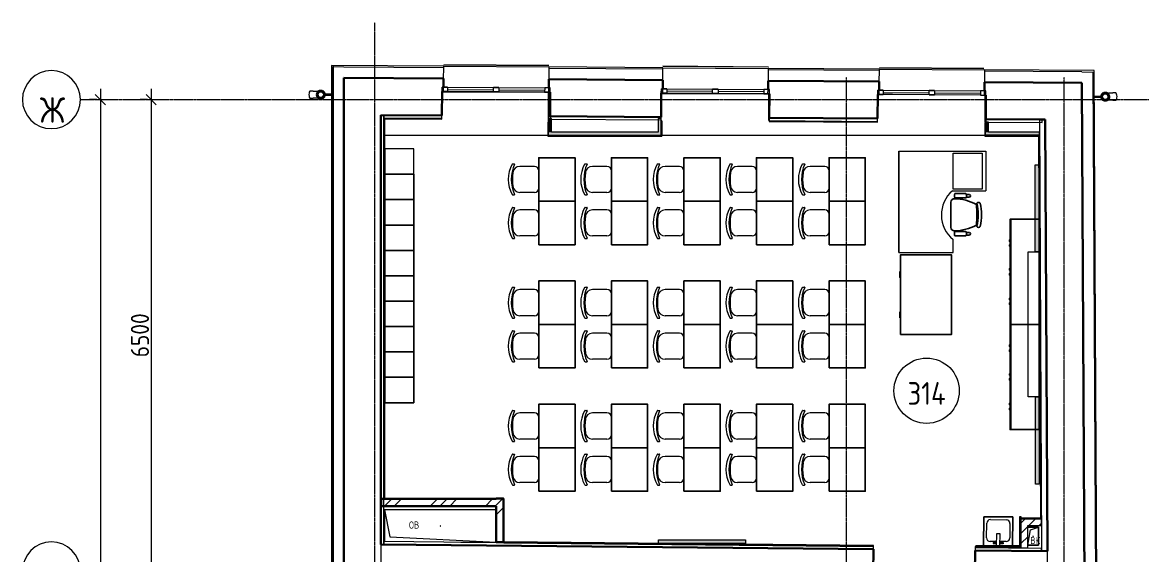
# Model space of a CAD drawing. Header units: millimetres. Extents: x -42533 to 645315, y 3457 to 82611.
# Drawn here: x 269187 to 284626, y 63233 to 70585 of the extents above; entities that cross this region are included whole.
import ezdxf

# ---------------------------------------------------------------- set-up
doc = ezdxf.new("R2010")
doc.units = ezdxf.units.MM
doc.linetypes.add('ADSK_Линия сетки', pattern=[25, 20, -2.5, 0, -2.5])
for name, color, linetype, lineweight in [('_ Окна', 7, 'Continuous', 9), ('Аннотация', 7, 'Continuous', 18), ('Обобщенные модели', 7, 'Continuous', 18), ('Окна', 7, 'Continuous', 9), ('Оси', 253, 'Continuous', 9), ('Перекрытие', 7, 'Continuous', 18), ('Размеры', 7, 'Continuous', 9), ('Сантехника', 7, 'Continuous', 18), ('Стены внутренние', 7, 'Continuous', 18), ('Стены наружные', 7, 'Continuous', 18), ('Стены несущие', 7, 'Continuous', 30), ('Стены отделка', 7, 'Continuous', 30), ('Стены штриховка', 7, 'Continuous', 9), ('ТХ', 5, 'Continuous', 0), ('ШТРИХОВКА', 252, 'Continuous', 15)]:
    doc.layers.add(name, color=color, linetype=linetype, lineweight=lineweight)
doc.layers.add('Линии', color=7, linetype='Continuous', lineweight=9, true_color=0x00a600)
doc.layers.add('ЭОМ_Лотки рабочие', color=5, linetype='Continuous')
doc.styles.add('GOST Common', font='GOST_Common.ttf', dxfattribs={"width": 0.9, "height": 350})
doc.styles.add('GOST Common_1', font='GOST_Common.ttf', dxfattribs={"width": 0.9, "height": 250})
doc.styles.add('GOST Common_4', font='GOST_Common.ttf', dxfattribs={"width": 0.9, "height": 200})
doc.dimstyles.new('ADSK_Основной_2_5_мм', dxfattribs={"dimscale": 304.8, "dimtxt": 251.428749, "dimasz": 0.463911, "dimexe": 0.492126, "dimexo": 0.492126, "dimgap": 0.098425, "dimtad": 1, "dimrnd": 0.01, "dimdsep": 46, "dimtxsty": 'GOST Common_1', "dimblk1": 'OBLIQUE', "dimblk2": 'OBLIQUE', "dimsah": 1, "dimcen": 0.09, "dimdle": 0.492126, "dimazin": 2, "dimtfac": 1, "dimtdec": 4, "dimtix": 1, "dimtmove": 0, "dimatfit": 3, "dimfxl": 1, "dimtvp": 1, "dimtolj": 1, "dimtzin": 0, "dimlwd": 20, "dimlwe": 20, "dimarcsym": 2})
pattern_1 = [(45, (507.34, 158.9), (-70.71068, 70.71068), [])]
pattern_2 = [(45, (507.34, 158.9), (-381.661, 381.661), []), (45, (642.3, 158.9), (0, 763.322), []), (45, (372.4, 158.9), (0, 763.322), [])]

# ---------------------------------------------------------------- blocks, each defined once
blk = doc.blocks.new('_Oblique')
at = {"color": 0, "linetype": 'ByBlock', "lineweight": -2}
blk.add_line((-0.5, -0.5), (0.5, 0.5), dxfattribs=at)
blk = doc.blocks.new('*D1119')
at = {"layer": 'Defpoints', "color": 0, "transparency": 16777216}
for p in [(-9677, 43204), (-9777, 154), (-9677, 154)]:
    blk.add_point(p, dxfattribs=at)
at = {"layer": 'Размеры', "color": 0, "lineweight": 20, "transparency": 16777216}
for p, q in [((-9777, 43354), (-9777, 4)), ((-9827, 43204), (-9927, 43204)), ((-9827, 154), (-9927, 154))]:
    blk.add_line(p, q, dxfattribs=at)
at = {"layer": 'Размеры', "color": 0, "lineweight": 20, "transparency": 16777216, "xscale": 141.4, "yscale": 141.4, "zscale": 141.4}
for p, rotation in [((-9777, 43204), 90), ((-9777, 154), 270)]:
    blk.add_blockref('_Oblique', p, dxfattribs=dict(at, rotation=rotation))
at = {"layer": 'Размеры', "color": 0, "lineweight": 20, "transparency": 16777216, "insert": (-9932, 21679), "char_height": 250, "width": 971.62, "attachment_point": 5, "rotation": 90, "style": 'GOST Common_1'}
blk.add_mtext('\\A1;43050', dxfattribs=at)
blk = doc.blocks.new('*D1120')
at = {"layer": 'Defpoints', "color": 0, "transparency": 16777216}
for p in [(-8977, 43204), (-9077, 36704), (-8977, 36704)]:
    blk.add_point(p, dxfattribs=at)
at = {"layer": 'Размеры', "color": 0, "lineweight": 20, "transparency": 16777216}
for p, q in [((-9077, 43354), (-9077, 36554)), ((-9127, 43204), (-9227, 43204)), ((-9127, 36704), (-9227, 36704))]:
    blk.add_line(p, q, dxfattribs=at)
at = {"layer": 'Размеры', "color": 0, "lineweight": 20, "transparency": 16777216, "xscale": 141.4, "yscale": 141.4, "zscale": 141.4}
for p, rotation in [((-9077, 43204), 90), ((-9077, 36704), 270)]:
    blk.add_blockref('_Oblique', p, dxfattribs=dict(at, rotation=rotation))
at = {"layer": 'Размеры', "color": 0, "lineweight": 20, "transparency": 16777216, "insert": (-9232, 39954), "char_height": 250, "width": 756.84, "attachment_point": 5, "rotation": 90, "style": 'GOST Common_1'}
blk.add_mtext('\\A1;6500', dxfattribs=at)
blk = doc.blocks.new('Стул ученич штабелир №5-7')
at = {"color": 0, "linetype": 'ByBlock', "lineweight": -2}
for p, q in [((-120, 0), (120, 0)), ((-120, 0), (120, 0)), ((-180, -60), (-180, -260)), ((-180, -60), (-180, -260)), ((180, -60), (180, -260)), ((180, -60), (180, -260)), ((-213, -359), (-213, -337)), ((-213, -359), (-213, -337)), ((214, -359), (214, -337)), ((214, -359), (214, -337))]:
    blk.add_line(p, q, dxfattribs=at)
for centre, radius, start, end in [((-120, -60), 60, 90, 180), ((-120, -60), 60, 90, 180), ((120, -60), 60, 0, 90), ((120, -60), 60, 0, 90), ((-80, -260), 100, 180, 264.2584), ((-80, -260), 100, 180, 264.2584), ((80, -260), 100, 275.7416, 0), ((80, -260), 100, 275.7416, 0), ((-210, -337), 3, 63.8978, 180), ((-210, -337), 3, 63.8978, 180), ((-203, -359), 10, 180, 238.0683), ((-203, -359), 10, 180, 238.0683), ((0, 142), 521, 246.3195, 293.6805), ((0, 142), 521, 246.3195, 293.6805), ((0, 9), 431, 240.9917, 299.0083), ((0, 9), 431, 240.9917, 299.0083), ((0, 436), 800, 263.247, 276.753), ((0, 436), 800, 263.247, 276.753), ((211, -337), 3, 0, 116.1022), ((211, -337), 3, 0, 116.1022), ((204, -359), 10, 301.9317, 0), ((204, -359), 10, 301.9317, 0)]:
    blk.add_arc(centre, radius, start, end, dxfattribs=at)
blk = doc.blocks.new('ТХ 3 этаж')
at = {"lineweight": 0}
h = blk.add_hatch(color=8, dxfattribs=at)
h.dxf.hatch_style = 1
h.paths.add_polyline_path([(10166, 40985), (10116, 40985), (10116, 42185), (10166, 42185)])
h = blk.add_hatch(color=8, dxfattribs=at)
h.dxf.hatch_style = 1
h.paths.add_polyline_path([(10172, 37785), (10122, 37785), (10122, 38985), (10172, 38985)])
h = blk.add_hatch(color=8, dxfattribs=at)
h.dxf.hatch_style = 1
h.paths.add_polyline_path([(6126, 37016), (6126, 36966), (4926, 36966), (4926, 37016)])
at = {"color": 8, "linetype": 'Continuous', "lineweight": 5}
for p, q in [((8237, 40976), (8237, 42376)), ((8237, 42376), (8237, 40976)), ((8237, 42376), (9437, 42376)), ((9437, 42376), (9437, 41828)), ((8976, 41828), (9437, 41828)), ((8987, 40976), (8987, 41156)), ((8237, 40976), (8987, 40976)), ((8237, 40976), (8987, 40976))]:
    blk.add_line(p, q, dxfattribs=at)
at = {"color": 8, "linetype": 'Continuous'}
for p, q in [((9163, 41789), (9012, 41789)), ((9163, 41729), (9012, 41729)), ((9214, 41777), (9169, 41777)), ((9214, 41740), (9169, 41740)), ((8955, 41672), (8955, 41322)), ((9783, 41435), (9783, 39985)), ((9163, 41266), (9012, 41266)), ((9214, 41254), (9169, 41254)), ((9163, 41206), (9012, 41206)), ((9214, 41218), (9169, 41218)), ((9783, 39985), (9783, 38535))]:
    blk.add_line(p, q, dxfattribs=at)
at = {"color": 8, "linetype": 'Continuous', "lineweight": 5}
for points in [[(9386, 42349), (9386, 41849), (8986, 41849), (8986, 42349)], [(10022, 38985), (10022, 40985), (10172, 40985), (10172, 38985)]]:
    blk.add_lwpolyline(points, close=True, dxfattribs=at)
at = {"color": 8}
for points in [[(3276, 41685), (3276, 42285), (3776, 42285), (3776, 41685)], [(4276, 41685), (4276, 42285), (4776, 42285), (4776, 41685)], [(5276, 41685), (5276, 42285), (5776, 42285), (5776, 41685)], [(6276, 41685), (6276, 42285), (6776, 42285), (6776, 41685)], [(7276, 41685), (7276, 42285), (7776, 42285), (7776, 41685)], [(3276, 41085), (3276, 41685), (3776, 41685), (3776, 41085)], [(4276, 41085), (4276, 41685), (4776, 41685), (4776, 41085)], [(5276, 41085), (5276, 41685), (5776, 41685), (5776, 41085)], [(6276, 41085), (6276, 41685), (6776, 41685), (6776, 41085)], [(7276, 41085), (7276, 41685), (7776, 41685), (7776, 41085)], [(3276, 39985), (3276, 40585), (3776, 40585), (3776, 39985)], [(4276, 39985), (4276, 40585), (4776, 40585), (4776, 39985)], [(5276, 39985), (5276, 40585), (5776, 40585), (5776, 39985)], [(6276, 39985), (6276, 40585), (6776, 40585), (6776, 39985)], [(7276, 39985), (7276, 40585), (7776, 40585), (7776, 39985)], [(3276, 39385), (3276, 39985), (3776, 39985), (3776, 39385)], [(4276, 39385), (4276, 39985), (4776, 39985), (4776, 39385)], [(5276, 39385), (5276, 39985), (5776, 39985), (5776, 39385)], [(6276, 39385), (6276, 39985), (6776, 39985), (6776, 39385)], [(7276, 39385), (7276, 39985), (7776, 39985), (7776, 39385)], [(3276, 38285), (3276, 38885), (3776, 38885), (3776, 38285)], [(4276, 38285), (4276, 38885), (4776, 38885), (4776, 38285)], [(5276, 38285), (5276, 38885), (5776, 38885), (5776, 38285)], [(6276, 38285), (6276, 38885), (6776, 38885), (6776, 38285)], [(7276, 38285), (7276, 38885), (7776, 38885), (7776, 38285)], [(3276, 37685), (3276, 38285), (3776, 38285), (3776, 37685)], [(4276, 37685), (4276, 38285), (4776, 38285), (4776, 37685)], [(5276, 37685), (5276, 38285), (5776, 38285), (5776, 37685)], [(6276, 37685), (6276, 38285), (6776, 38285), (6776, 37685)], [(7276, 37685), (7276, 38285), (7776, 38285), (7776, 37685)]]:
    blk.add_lwpolyline(points, close=True, dxfattribs=at)
at = {"color": 8, "lineweight": 0}
for points in [[(10166, 40985), (10116, 40985), (10116, 42185), (10166, 42185), (10166, 40985)], [(10172, 37785), (10122, 37785), (10122, 38985), (10172, 38985), (10172, 37785)], [(6126, 37016), (6126, 36966), (4926, 36966), (4926, 37016), (6126, 37016)]]:
    blk.add_lwpolyline(points, dxfattribs=at)
at = {"color": 8}
for points in [[(1552, 41706), (1552, 42056), (1152, 42056), (1152, 41706), (1552, 41706)], [(1552, 41356), (1552, 41706), (1152, 41706), (1152, 41356), (1552, 41356)], [(1552, 41006), (1552, 41356), (1152, 41356), (1152, 41006), (1552, 41006)], [(1552, 40656), (1552, 41006), (1152, 41006), (1152, 40656), (1552, 40656)], [(1552, 40306), (1552, 40656), (1152, 40656), (1152, 40306), (1552, 40306)], [(1552, 39956), (1552, 40306), (1152, 40306), (1152, 39956), (1552, 39956)], [(1552, 39606), (1552, 39956), (1152, 39956), (1152, 39606), (1552, 39606)], [(1552, 39256), (1552, 39606), (1152, 39606), (1152, 39256), (1552, 39256)], [(1552, 38906), (1552, 39256), (1152, 39256), (1152, 38906), (1552, 38906)]]:
    blk.add_lwpolyline(points, dxfattribs=at)
at = {"color": 8, "linetype": 'Continuous'}
for points in [[(10171, 41435), (9771, 41435), (9771, 39985), (10171, 39985)], [(9771, 41133), (9771, 41151), (9761, 41151), (9761, 41133)], [(9771, 41066), (9771, 41083), (9761, 41083), (9761, 41066)], [(8262, 39846), (8262, 40946), (8962, 40946), (8962, 39846)], [(9771, 40736), (9771, 40754), (9761, 40754), (9761, 40736)], [(9771, 40669), (9771, 40686), (9761, 40686), (9761, 40669)], [(9771, 40329), (9771, 40347), (9761, 40347), (9761, 40329)], [(9771, 40262), (9771, 40279), (9761, 40279), (9761, 40262)], [(10171, 39985), (9771, 39985), (9771, 38535), (10171, 38535)], [(9771, 39683), (9771, 39701), (9761, 39701), (9761, 39683)], [(9771, 39616), (9771, 39633), (9761, 39633), (9761, 39616)], [(9771, 39286), (9771, 39304), (9761, 39304), (9761, 39286)], [(9771, 39219), (9771, 39236), (9761, 39236), (9761, 39219)], [(9771, 38879), (9771, 38897), (9761, 38897), (9761, 38879)], [(9771, 38812), (9771, 38829), (9761, 38829), (9761, 38812)]]:
    blk.add_lwpolyline(points, close=True, dxfattribs=at)
for points in [[(8262, 40632), (8253, 40632), (8253, 40714), (8262, 40714)], [(8262, 40159), (8253, 40159), (8253, 40077), (8262, 40077)]]:
    blk.add_lwpolyline(points, dxfattribs=at)
at = {"color": 8, "linetype": 'Continuous', "lineweight": 5}
blk.add_arc((9261, 41497), 437, 130.7633, 231.1101, dxfattribs=at)
at = {"color": 8, "linetype": 'Continuous'}
for centre, radius, start, end in [((9001, 41673), 45.4, 87.8135, 180.7479), ((9062, 41759), 58.4, 148.951, 211.0488), ((9004, 41094), 624, 60.9068, 90.1215), ((9113, 41759), 58.4, 328.951, 31.0488), ((9206, 41758), 20.2, 294.8955, 65.3354), ((7551, 41497), 1762, 355.3938, 4.6546), ((9337, 41641), 28.1, 34.2915, 145.7083), ((8583, 41497), 748, 347.602, 12.3978), ((8630, 41497), 748, 347.602, 12.3978), ((9001, 41322), 45.4, 179.2519, 272.1866), ((9004, 41901), 624, 269.878, 299.1059), ((9062, 41236), 58.4, 148.951, 211.0488), ((9113, 41236), 58.4, 328.951, 31.0488), ((9206, 41236), 20.2, 294.8955, 65.3354), ((9337, 41352), 28.1, 214.2901, 325.7096)]:
    blk.add_arc(centre, radius, start, end, dxfattribs=at)
at = {"layer": 'ТХ', "color": 8, "lineweight": 0, "rotation": 270}
for p in [(3276, 41985), (4276, 41985), (5276, 41985), (6276, 41985), (7276, 41985), (3276, 41385), (4276, 41385), (5276, 41385), (6276, 41385), (7276, 41385), (3276, 40285), (4276, 40285), (5276, 40285), (6276, 40285), (7276, 40285), (3276, 39685), (4276, 39685), (5276, 39685), (6276, 39685), (7276, 39685), (3276, 38585), (4276, 38585), (5276, 38585), (6276, 38585), (7276, 38585), (3276, 37985), (4276, 37985), (5276, 37985), (6276, 37985), (7276, 37985)]:
    blk.add_blockref('Стул ученич штабелир №5-7', p, dxfattribs=at)
blk = doc.blocks.new('План 3 этажа')
at = {"layer": 'Обобщенные модели', "lineweight": 9}
h = blk.add_hatch(dxfattribs=at)
h.set_pattern_fill('FP_12', color=8, angle=-89.7087745, style=0, pattern_type=2)
h.set_pattern_definition([(45.00023, (507.34, 158.9), (-106.06643, 106.0656), [])])
h.paths.add_polyline_path([(4061.504, 43196.243), (4083.756, 43196.356), (4103.755, 43206.113), (4117.54, 43223.581), (4122.381, 43245.3), (4117.319, 43266.968), (4103.288, 43284.328), (4083.26, 43293.848), (4061.008, 43293.735), (4040.143, 43282.881), (4027.224, 43266.51), (4022.861, 43242.744), (4027.444, 43223.123), (4041.406, 43205.796)])
at = {"layer": 'Стены внутренние'}
h = blk.add_hatch(color=8, dxfattribs=at)
h.paths.add_polyline_path([(-3580.274, 42943.807), (-3599.354, 42943.807), (-3598.898, 42754.282), (-3580.274, 42754.282), (-3580.274, 42934.724)])
h.paths.add_polyline_path([(-3579.542, 42754.282), (-3559.354, 42754.282), (-3559.354, 42934.375), (-3579.542, 42934.51), (-3580.274, 42754.282)])
for points in [[(-2050.813, 42714.282), (-2050.813, 42924.228), (-2090.813, 42924.219), (-2090.813, 42714.282), (-2064.032, 42714.282)], [(2425.328, 42754.282), (2463.051, 42754.282), (2463.051, 42891.882), (2423.051, 42891.882), (2423.051, 42754.282), (2424.597, 42754.282)], [(-2590.095, 42714.282), (-2090.813, 42714.282), (-2090.813, 42754.282), (-3599.354, 42754.282), (-3599.354, 42714.282), (-3576.654, 42714.282)], [(3164.648, 42714.282), (3164.025, 42754.282), (2423.051, 42754.282), (2423.051, 42714.282), (3164.025, 42714.282)]]:
    blk.add_hatch(color=8, dxfattribs=at).paths.add_polyline_path(points)
at = {"layer": 'Стены внутренние', "lineweight": 9}
h = blk.add_hatch(dxfattribs=at)
h.set_pattern_fill('FP_1', color=8, style=0, pattern_type=2)
h.set_pattern_definition(pattern_2)
h.paths.add_polyline_path([(-5861.883, 37599.541), (-4321.883, 37599.541), (-4321.883, 37693.541), (-5870.445, 37699.396), (-5870.445, 37599.541)])
h = blk.add_hatch(dxfattribs=at)
h.set_pattern_fill('FP_1', color=8, style=0, pattern_type=2)
h.set_pattern_definition(pattern_2)
h.paths.add_polyline_path([(-4321.883, 37103.145), (-4221.883, 37103.145), (-4221.883, 37705.541), (-4321.883, 37705.541), (-4321.883, 37110.128)])
h = blk.add_hatch(dxfattribs=at)
h.set_pattern_fill('FP_4', color=8, style=0, pattern_type=2)
h.set_pattern_definition(pattern_1)
h.paths.add_polyline_path([(3164.025, 37333.175), (3192.42, 37333.175), (3191.972, 37421.175), (2915.108, 37421.175), (2915.108, 37333.175), (3153.108, 37333.175)])
h = blk.add_hatch(dxfattribs=at)
h.set_pattern_fill('FP_4', color=8, style=0, pattern_type=2)
h.set_pattern_definition(pattern_1)
h.paths.add_polyline_path([(3003.108, 37021.716), (3003.108, 37333.175), (2915.108, 37333.175), (2915.108, 37022.592), (2995.213, 37021.794)])
at = {"color": 8}
blk.add_lwpolyline([(-5458.445, 42174.346), (-5458.445, 42524.346), (-5858.445, 42524.346), (-5858.445, 42174.346), (-5458.445, 42174.346)], dxfattribs=at)
at = {"layer": '_ Окна', "color": 8, "lineweight": 18}
for p, q in [((-5068.024, 43314.539), (-5067.621, 43374.537)), ((-4992.025, 43314.028), (-5068.024, 43314.539)), ((-5067.621, 43374.537), (-4991.622, 43374.027)), ((-4991.622, 43374.027), (-4992.025, 43314.028)), ((-4361.04, 43309.791), (-4360.637, 43369.789)), ((-4285.041, 43309.28), (-4361.04, 43309.791)), ((-4360.637, 43369.789), (-4284.638, 43369.279)), ((-4284.638, 43369.279), (-4285.041, 43309.28)), ((-3653.653, 43365.041), (-3654.056, 43305.043)), ((-3654.056, 43305.043), (-3578.057, 43304.532)), ((-3577.654, 43364.531), (-3653.653, 43365.041)), ((-3578.057, 43304.532), (-3577.654, 43364.531)), ((-2046.09, 43294.244), (-2045.687, 43354.242)), ((-1970.092, 43293.733), (-2046.09, 43294.244)), ((-2045.687, 43354.242), (-1969.689, 43353.732)), ((-1969.689, 43353.732), (-1970.092, 43293.733)), ((-1339.106, 43289.495), (-1338.703, 43349.494)), ((-1263.108, 43288.985), (-1339.106, 43289.495)), ((-1338.703, 43349.494), (-1262.705, 43348.984)), ((-1262.705, 43348.984), (-1263.108, 43288.985)), ((-631.719, 43344.746), (-632.122, 43284.747)), ((-632.122, 43284.747), (-556.124, 43284.237)), ((-555.721, 43344.236), (-631.719, 43344.746)), ((-556.124, 43284.237), (-555.721, 43344.236)), ((936.847, 43274.21), (937.25, 43334.209)), ((1012.845, 43273.7), (936.847, 43274.21)), ((937.25, 43334.209), (1013.248, 43333.698)), ((1013.248, 43333.698), (1012.845, 43273.7)), ((1643.831, 43269.462), (1644.234, 43329.461)), ((1719.83, 43268.952), (1643.831, 43269.462)), ((1644.234, 43329.461), (1720.232, 43328.95)), ((1720.232, 43328.95), (1719.83, 43268.952)), ((2351.218, 43324.713), (2350.815, 43264.714)), ((2350.815, 43264.714), (2426.814, 43264.204)), ((2427.217, 43324.202), (2351.218, 43324.713)), ((2426.814, 43264.204), (2427.217, 43324.202))]:
    blk.add_line(p, q, dxfattribs=at)
at = {"layer": '_ Окна', "color": 8}
for p, q in [((-5048.024, 43314.404), (-5047.621, 43374.403)), ((-4991.824, 43344.028), (-4360.838, 43339.79)), ((-4284.84, 43339.28), (-3653.854, 43335.042)), ((-3598.057, 43304.667), (-3597.654, 43364.665)), ((-2026.091, 43294.109), (-2025.688, 43354.108)), ((-1969.89, 43323.732), (-1338.905, 43319.495)), ((-1262.906, 43318.984), (-631.921, 43314.747)), ((-576.123, 43284.371), (-575.72, 43344.37)), ((956.847, 43274.076), (957.25, 43334.074)), ((1013.047, 43303.699), (1644.033, 43299.461)), ((1720.031, 43298.951), (2351.017, 43294.713)), ((2406.814, 43264.338), (2407.217, 43324.337))]:
    blk.add_line(p, q, dxfattribs=at)
at = {"layer": 'Линии', "color": 8}
blk.add_circle((1610.02, 39189.805), 450, dxfattribs=at)
at = {"layer": 'Обобщенные модели', "color": 8}
for p, q in [((-6844.092, 43322.334), (-6886.597, 43322.334)), ((-6590.445, 43277.334), (-6689.586, 43277.334)), ((-6689.586, 43267.334), (-6590.445, 43267.334)), ((4021.498, 43249.787), (3922.358, 43249.283)), ((3922.409, 43239.283), (4021.549, 43239.787)), ((4218.277, 43295.788), (4175.774, 43295.572)), ((-6886.597, 43222.334), (-6844.092, 43222.334)), ((4176.282, 43195.573), (4218.786, 43195.789)), ((-4321.883, 37549.541), (-5861.883, 37549.541)), ((-5861.883, 37549.541), (-5861.883, 37110.048)), ((-5861.883, 37549.541), (-5786.883, 37174.541)), ((-4321.883, 37549.541), (-5861.883, 37549.541)), ((-5861.883, 37549.541), (-5861.883, 37110.048)), ((3003.108, 37308.935), (3153.108, 37308.935)), ((3153.108, 37308.935), (3003.108, 37308.935)), ((3003.108, 37058.935), (3040.608, 37271.435)), ((3040.608, 37271.435), (3153.108, 37308.935)), ((3153.108, 37308.935), (3153.108, 37058.935)), ((3153.108, 37058.935), (3153.108, 37308.935)), ((-5786.883, 37174.541), (-4321.883, 37099.541)), ((-4807.422, 37099.541), (-4321.883, 37099.541)), ((-4807.422, 37099.541), (-4321.883, 37099.541)), ((-4321.883, 37099.541), (-4321.883, 37103.145)), ((-4321.883, 37099.541), (-4321.883, 37103.145)), ((3153.108, 37058.935), (3003.108, 37058.935)), ((3003.108, 37058.935), (3153.108, 37058.935))]:
    blk.add_line(p, q, dxfattribs=at)
at = {"layer": 'Обобщенные модели', "color": 8, "flags": 128}
for points in [[(-6844.092, 43322.334), (-6838.425, 43322.334), (-6832.84, 43322.334), (-6827.348, 43322.334), (-6821.956, 43322.334), (-6816.675, 43322.334), (-6811.511, 43322.334), (-6806.473, 43322.334), (-6801.57, 43322.334), (-6796.809, 43322.334), (-6792.198, 43322.334), (-6787.744, 43322.334), (-6783.454, 43322.334), (-6779.335, 43322.334), (-6775.394, 43322.334), (-6771.638, 43322.334), (-6768.071, 43322.334), (-6764.7, 43322.334), (-6761.53, 43322.334), (-6758.567, 43322.334), (-6755.814, 43322.334), (-6753.462, 43322.334)], [(4085.144, 43295.111), (4086.415, 43295.117), (4089.078, 43295.131), (4091.955, 43295.146), (4095.039, 43295.161), (4098.327, 43295.178), (4101.813, 43295.196), (4105.491, 43295.214), (4109.356, 43295.234), (4113.402, 43295.255), (4117.621, 43295.276), (4122.008, 43295.298), (4126.554, 43295.322), (4131.254, 43295.345), (4136.099, 43295.37), (4141.082, 43295.395), (4146.194, 43295.421), (4151.427, 43295.448), (4156.774, 43295.475), (4162.226, 43295.503), (4167.773, 43295.531), (4173.407, 43295.56), (4175.774, 43295.572)], [(-6753.462, 43222.334), (-6754.732, 43222.334), (-6757.396, 43222.334), (-6760.272, 43222.334), (-6763.357, 43222.334), (-6766.645, 43222.334), (-6770.131, 43222.334), (-6773.809, 43222.334), (-6777.674, 43222.334), (-6781.72, 43222.334), (-6785.939, 43222.334), (-6790.326, 43222.334), (-6794.872, 43222.334), (-6799.572, 43222.334), (-6804.417, 43222.334), (-6809.4, 43222.334), (-6814.512, 43222.334), (-6819.746, 43222.334), (-6825.093, 43222.334), (-6830.544, 43222.334), (-6836.091, 43222.334), (-6841.726, 43222.334), (-6844.092, 43222.334)], [(4176.282, 43195.573), (4170.614, 43195.544), (4165.03, 43195.516), (4159.538, 43195.488), (4154.146, 43195.46), (4148.865, 43195.434), (4143.701, 43195.407), (4138.663, 43195.382), (4133.76, 43195.357), (4128.999, 43195.333), (4124.388, 43195.309), (4119.934, 43195.287), (4115.644, 43195.265), (4111.526, 43195.244), (4107.585, 43195.224), (4103.828, 43195.205), (4100.261, 43195.187), (4096.891, 43195.169), (4093.721, 43195.153), (4090.757, 43195.138), (4088.005, 43195.124), (4085.653, 43195.112)]]:
    blk.add_lwpolyline(points, dxfattribs=at)
at = {"layer": 'Обобщенные модели', "color": 8}
for centre, radius, start, end in [((-6740.445, 43272.334), 52, 0, 180), ((-6740.445, 43272.334), 52, 180, 0), ((4072.382, 43245.046), 52, 0.2912255, 180.2912255), ((4072.382, 43245.046), 52, 180.2912255, 0.2912255), ((-5091.883, 37324.541), 2.5, 0, 180), ((-5091.883, 37324.541), 2.5, 180, 0), ((-5091.883, 37324.541), 2.5, 195, 210), ((-5091.883, 37324.541), 2.5, 240, 0), ((-5091.883, 37324.541), 2.5, 0, 105), ((3078.108, 37183.935), 2.5, 0, 180), ((3078.108, 37183.935), 2.5, 180, 0), ((3078.108, 37183.935), 2.5, 60, 165), ((3078.108, 37183.935), 2.5, 195, 270), ((3078.108, 37183.935), 2.5, 300, 0)]:
    blk.add_arc(centre, radius, start, end, dxfattribs=at)
at = {"layer": 'Обобщенные модели', "color": 8, "lineweight": 40}
for centre, start, end in [((-6740.445, 43272.334), 0, 180), ((-6740.445, 43272.334), 180, 0), ((4072.382, 43245.046), 0.2912255, 180.2912255), ((4072.382, 43245.046), 180.2912255, 0.2912255)]:
    blk.add_arc(centre, 50, start, end, dxfattribs=at)
at = {"layer": 'Обобщенные модели', "color": 8}
for centre, major_axis, start_param, end_param in [((-6886.597, 43272.334), (0, -50), 3.141592654, 4.71238898), ((-6886.597, 43272.334), (0, -50), 4.71238898, 6.283185307), ((4218.532, 43245.788), (-0.254, 49.999), 4.71238898, 6.283185307), ((4218.532, 43245.788), (-0.254, 49.999), 3.141592654, 4.71238898)]:
    blk.add_ellipse(centre, major_axis=major_axis, ratio=0.309016994, start_param=start_param, end_param=end_param, dxfattribs=at)
at = {"layer": 'Окна', "color": 8}
for p, q in [((-5067.621, 43374.537), (-5068.024, 43314.539)), ((-5068.024, 43314.539), (-4992.025, 43314.028)), ((-4991.622, 43374.027), (-5067.621, 43374.537)), ((-4361.04, 43309.791), (-4992.025, 43314.028)), ((-4991.622, 43374.027), (-4360.637, 43369.789)), ((-4361.04, 43309.791), (-4285.041, 43309.28)), ((-4284.638, 43369.279), (-4360.637, 43369.789)), ((-3654.056, 43305.043), (-4285.041, 43309.28)), ((-4284.638, 43369.279), (-3653.653, 43365.041)), ((-3654.056, 43305.043), (-3578.057, 43304.532)), ((-3577.654, 43364.531), (-3653.653, 43365.041)), ((-3578.057, 43304.532), (-3577.654, 43364.531)), ((-2045.687, 43354.242), (-2046.09, 43294.244)), ((-2046.09, 43294.244), (-1970.092, 43293.733)), ((-1969.689, 43353.732), (-2045.687, 43354.242)), ((-1339.106, 43289.495), (-1970.092, 43293.733)), ((-1969.689, 43353.732), (-1338.703, 43349.494)), ((-1339.106, 43289.495), (-1263.108, 43288.985)), ((-1262.705, 43348.984), (-1338.703, 43349.494)), ((-632.122, 43284.747), (-1263.108, 43288.985)), ((-1262.705, 43348.984), (-631.719, 43344.746)), ((-632.122, 43284.747), (-556.124, 43284.237)), ((-555.721, 43344.236), (-631.719, 43344.746)), ((-556.124, 43284.237), (-555.721, 43344.236)), ((937.25, 43334.209), (936.847, 43274.21)), ((936.847, 43274.21), (1012.845, 43273.7)), ((1013.248, 43333.698), (937.25, 43334.209)), ((1643.831, 43269.462), (1012.845, 43273.7)), ((1013.248, 43333.698), (1644.234, 43329.461)), ((1643.831, 43269.462), (1719.83, 43268.952)), ((1720.232, 43328.95), (1644.234, 43329.461)), ((2350.815, 43264.714), (1719.83, 43268.952)), ((1720.232, 43328.95), (2351.218, 43324.713)), ((2350.815, 43264.714), (2426.814, 43264.204)), ((2427.217, 43324.202), (2351.218, 43324.713)), ((2426.814, 43264.204), (2427.217, 43324.202))]:
    blk.add_line(p, q, dxfattribs=at)
at = {"layer": 'Оси', "color": 8, "linetype": 'ADSK_Линия сетки'}
for p, q in [((-5993.092, -3523.688), (-5993.092, 44268.966)), ((506.908, -3523.688), (506.908, 43515.246)), ((3506.908, -3523.688), (3506.908, 43515.246)), ((-10051.774, 43203.902), (56512.196, 43203.902))]:
    blk.add_line(p, q, dxfattribs=at)
at = {"layer": 'Оси', "color": 8, "lineweight": 20}
for centre, start, end in [((-10451.774, 43203.902), 90, 270), ((-10451.774, 43203.902), 270, 90), ((-10451.774, 36703.902), 90, 270), ((-10451.774, 36703.902), 270, 90)]:
    blk.add_arc(centre, 400, start, end, dxfattribs=at)
at = {"layer": 'Перекрытие', "color": 8}
for p, q in [((-3607.364, 43304.729), (-5068.09, 43304.729)), ((-3599.354, 42943.807), (-3599.354, 43304.675)), ((-564.032, 43283.807), (-2046.16, 43283.807)), ((-564.032, 42914.282), (-564.032, 43283.807)), ((1141.056, 43272.839), (936.838, 43272.839)), ((2416.908, 42892.839), (2416.908, 43264.27)), ((-558.608, 42914.282), (-564.032, 42914.282)), ((2423.051, 42892.839), (2416.908, 42892.839)), ((-5858.445, 42714.282), (-3611.354, 42714.282)), ((-2038.813, 42714.282), (2411.051, 42714.282))]:
    blk.add_line(p, q, dxfattribs=at)
at = {"layer": 'Сантехника', "color": 8}
for p, q in [((2399.692, 37452.749), (2395.707, 37052.769)), ((2395.707, 37052.769), (2399.692, 37452.749)), ((2799.672, 37448.764), (2399.692, 37452.749)), ((2399.692, 37452.749), (2799.672, 37448.764)), ((2436.802, 37162.364), (2438.794, 37362.356)), ((2489.29, 37411.855), (2709.278, 37409.663)), ((2795.721, 37052.187), (2799.672, 37448.764)), ((2799.672, 37448.764), (2795.721, 37052.187)), ((2572.342, 37216.03), (2570.71, 37052.187)), ((2622.34, 37215.532), (2572.342, 37216.03)), ((2620.712, 37052.187), (2622.34, 37215.532)), ((2758.778, 37359.167), (2756.785, 37159.176)), ((2395.707, 37052.769), (2454.113, 37052.187)), ((2454.113, 37052.187), (2395.707, 37052.769)), ((2571.296, 37111.022), (2486.301, 37111.869)), ((2526.149, 37096.472), (2525.999, 37081.472)), ((2525.999, 37081.472), (2570.997, 37081.024)), ((2571.146, 37096.023), (2526.149, 37096.472)), ((2665.992, 37080.077), (2620.995, 37080.526)), ((2621.144, 37095.525), (2666.142, 37095.077)), ((2706.289, 37109.677), (2621.293, 37110.523)), ((2666.142, 37095.077), (2665.992, 37080.077))]:
    blk.add_line(p, q, dxfattribs=at)
for centre, start, end in [((2488.792, 37361.858), 89.4291108, 179.4291108), ((2708.78, 37359.666), 359.4291108, 89.4291108), ((2486.799, 37161.866), 179.4291108, 269.4291108), ((2706.787, 37159.674), 269.4291108, 359.4291108)]:
    blk.add_arc(centre, 50, start, end, dxfattribs=at)
at = {"layer": 'Стены внутренние', "color": 8}
for p, q in [((-3580.274, 42974.54), (-3599.354, 42974.668)), ((-3599.354, 42974.645), (-3580.274, 42974.516)), ((-558.34, 42954.244), (-564.032, 42954.283)), ((-564.032, 42954.228), (-558.34, 42954.19)), ((2424.597, 42934.211), (2416.908, 42934.263)), ((2416.908, 42934.178), (2424.597, 42934.126)), ((2424.328, 42894.127), (2423.051, 42894.135))]:
    blk.add_line(p, q, dxfattribs=at)
at = {"layer": 'Стены наружные', "color": 8}
for p, q in [((-5045.674, 43664.397), (-3595.706, 43654.659)), ((-5045.539, 43684.396), (-5045.546, 43683.396)), ((-3595.579, 43673.658), (-5045.546, 43683.396)), ((-5045.539, 43684.396), (-3595.572, 43674.658)), ((-3595.572, 43674.658), (-3595.579, 43673.658)), ((-2025.612, 43663.114), (-2025.606, 43664.114)), ((-575.645, 43653.376), (-2025.612, 43663.114)), ((-2025.606, 43664.114), (-575.638, 43654.376)), ((-2023.74, 43644.101), (-573.773, 43634.363)), ((-575.638, 43654.376), (-575.645, 43653.376)), ((959.197, 43624.068), (2409.165, 43614.33)), ((959.332, 43644.067), (959.325, 43643.067)), ((2399.413, 43633.395), (959.325, 43643.067)), ((959.332, 43644.067), (2399.42, 43634.395)), ((2399.42, 43634.395), (2399.413, 43633.395)), ((2423.051, 42892.839), (2423.051, 42894.135))]:
    blk.add_line(p, q, dxfattribs=at)
at = {"layer": 'Стены несущие', "color": 8}
for p, q in [((-5046.815, 43494.4), (-6420.445, 43503.626)), ((-6420.445, 43503.626), (-6420.445, 35637.155)), ((-5047.621, 43374.403), (-5046.815, 43494.4)), ((-3596.848, 43484.662), (-3597.654, 43364.665)), ((-3596.848, 43484.662), (-2024.882, 43474.105)), ((-2025.688, 43354.108), (-2024.882, 43474.105)), ((-574.914, 43464.367), (-575.72, 43344.37)), ((-574.914, 43464.367), (958.056, 43454.072)), ((957.25, 43334.074), (958.056, 43454.072)), ((2408.023, 43444.334), (2407.217, 43324.337)), ((2408.023, 43444.334), (3751.411, 43435.312)), ((3751.411, 43435.312), (3791.086, 35629.561)), ((-5070.24, 42984.546), (-5068.024, 43314.539)), ((-3578.057, 43304.532), (-3580.274, 42974.54)), ((-2048.306, 42964.251), (-2046.09, 43294.244)), ((-556.124, 43284.237), (-558.34, 42954.244)), ((934.631, 42944.218), (936.847, 43274.21)), ((2426.814, 43264.204), (2424.597, 42934.211)), ((-6420.445, 35638.155), (-6420.445, 42993.614)), ((-5910.445, 42990.189), (-5070.24, 42984.546)), ((-5910.445, 37070.53), (-5910.445, 42990.189)), ((-3580.274, 42974.54), (-3579.274, 42974.533)), ((-3579.274, 42974.533), (-2048.306, 42964.251)), ((-558.34, 42954.244), (934.631, 42944.218)), ((2424.597, 42934.211), (3243.979, 42928.708)), ((3243.979, 42928.708), (3274.221, 36979.012)), ((-4321.883, 37699.541), (-5908.883, 37699.541)), ((-5908.883, 37699.541), (-5908.883, 37599.541)), ((-4321.883, 37705.541), (-4321.883, 37693.541)), ((-4221.883, 37705.541), (-4321.883, 37705.541)), ((-4221.883, 37103.145), (-4221.883, 37705.541)), ((-5908.883, 37599.541), (-4321.883, 37599.541)), ((-4321.883, 37599.541), (-4321.883, 37103.145)), ((-5910.445, 37070.53), (878.115, 37002.887)), ((-4321.883, 37103.145), (-4221.883, 37103.145)), ((875.026, 36692.903), (878.115, 37002.887)), ((2278.045, 36988.938), (2274.956, 36678.954)), ((2278.045, 36988.938), (3274.221, 36979.012))]:
    blk.add_line(p, q, dxfattribs=at)
at = {"layer": 'Стены отделка', "color": 8, "lineweight": 9}
for p, q in [((-5045.674, 43664.397), (-6590.445, 43674.771)), ((-6590.445, 43674.771), (-6590.445, 35637.155)), ((-6570.445, 43654.636), (-6570.445, 43654.636)), ((-6570.445, 35637.155), (-6570.445, 43654.636)), ((-6420.445, 43653.629), (-6570.445, 43654.636)), ((-6570.445, 43654.636), (-6570.445, 35637.155)), ((-5046.815, 43494.4), (-5045.808, 43644.397)), ((-5045.808, 43644.397), (-5045.674, 43664.397)), ((-3595.706, 43654.659), (-3596.848, 43484.662)), ((-2023.74, 43644.101), (-3595.706, 43654.659)), ((-2024.882, 43474.105), (-2023.874, 43624.102)), ((-2023.874, 43624.102), (-2023.74, 43644.101)), ((-573.907, 43614.364), (-574.914, 43464.367)), ((-573.773, 43634.363), (-573.907, 43614.364)), ((959.197, 43624.068), (-573.773, 43634.363)), ((958.056, 43454.072), (959.063, 43604.068)), ((959.063, 43604.068), (959.197, 43624.068)), ((2409.03, 43594.33), (2408.023, 43444.334)), ((2409.165, 43614.33), (2409.03, 43594.33)), ((3920.555, 43604.179), (2409.165, 43614.33)), ((3750.648, 43585.32), (3900.655, 43584.313)), ((3961.084, 35630.425), (3920.555, 43604.179)), ((-6420.445, 42993.614), (-6420.445, 43503.626)), ((-5870.445, 42990.189), (-5910.445, 42990.189)), ((-5870.445, 37070.53), (-5870.445, 42990.189)), ((-5870.175, 42989.919), (-5870.445, 42949.92)), ((-5070.24, 42984.538), (-5870.175, 42989.919)), ((-5858.445, 37705.541), (-5858.445, 42937.839)), ((-5858.445, 42937.839), (-5070.589, 42932.539)), ((-5070.589, 42932.539), (-5070.24, 42984.538)), ((-3559.354, 42943.807), (-3599.354, 42943.807)), ((-3599.354, 42714.282), (-3599.354, 42943.807)), ((-3580.274, 42974.516), (-3580.542, 42934.517)), ((-3580.542, 42934.517), (-3579.542, 42934.51)), ((-2048.307, 42964.212), (-3580.274, 42974.516)), ((-3579.542, 42934.51), (-2048.575, 42924.213)), ((-3559.354, 42754.282), (-3559.354, 42943.807)), ((-2090.813, 42943.807), (-2090.813, 42754.282)), ((-2050.813, 42943.807), (-2090.813, 42943.807)), ((-2050.813, 42943.807), (-2050.813, 42714.282)), ((-2048.656, 42912.213), (-2048.307, 42964.212)), ((-558.34, 42954.19), (-558.69, 42902.191)), ((934.63, 42944.148), (-558.34, 42954.19)), ((934.281, 42892.149), (934.63, 42944.148)), ((2424.597, 42934.126), (2424.328, 42894.127)), ((3204.451, 42928.88), (2424.597, 42934.126)), ((3244.024, 42919.992), (3164.025, 42919.585)), ((3164.025, 42919.585), (3194.222, 36978.605)), ((3204.182, 42888.881), (3204.451, 42928.88)), ((-3599.354, 42894.666), (-3611.354, 42894.747)), ((-3611.354, 42894.747), (-3611.354, 42704.282)), ((-2038.813, 42912.147), (-2048.656, 42912.213)), ((-2038.813, 42704.282), (-2038.813, 42912.147)), ((-558.69, 42902.191), (934.281, 42892.149)), ((2423.051, 42882.135), (2411.051, 42882.216)), ((2411.051, 42882.216), (2411.051, 42704.282)), ((2463.051, 42891.882), (2423.051, 42891.882)), ((2423.051, 42714.282), (2423.051, 42891.882)), ((2424.328, 42894.127), (3204.182, 42888.881)), ((2463.051, 42754.282), (2463.051, 42891.882)), ((-3609.354, 42702.282), (-2040.813, 42702.282)), ((-3599.354, 42714.282), (-2050.813, 42714.282)), ((-2090.813, 42754.282), (-3559.354, 42754.282)), ((2413.051, 42702.282), (3153.129, 42702.282)), ((3165.068, 42714.282), (2423.051, 42714.282)), ((3164.648, 42754.282), (2463.051, 42754.282)), ((3153.129, 42702.282), (3179.911, 37433.175)), ((3164.648, 42714.282), (3164.648, 42754.282)), ((-5870.445, 37693.541), (-4321.883, 37693.541)), ((-4321.883, 37705.541), (-5858.445, 37705.541)), ((-4227.883, 37693.541), (-4227.883, 37093.767)), ((-4221.883, 37693.541), (-4227.883, 37693.541)), ((-4217.883, 37705.541), (-4221.883, 37705.541)), ((-4215.883, 37105.648), (-4215.883, 37703.541)), ((2890.108, 37452.187), (2890.108, 37052.187)), ((2915.108, 37452.187), (2890.108, 37452.187)), ((2915.108, 37021.175), (2915.108, 37452.187)), ((3179.911, 37433.175), (2915.108, 37433.175)), ((2915.108, 37421.175), (3192.688, 37421.175)), ((3192.688, 37333.175), (3192.688, 37421.175)), ((3003.108, 37021.175), (3003.108, 37333.175)), ((3003.108, 37333.175), (3192.688, 37333.175)), ((-5910.445, 37070.53), (-5870.445, 37070.53)), ((-5869.932, 37110.128), (-5870.331, 37070.13)), ((-4217.883, 37093.667), (-5869.932, 37110.128)), ((878.633, 37054.885), (-4215.883, 37105.648)), ((878.115, 37002.887), (878.633, 37054.885)), ((2278.563, 37040.936), (2278.045, 36988.938)), ((2278.444, 37028.936), (3194.726, 37019.806)), ((2289.995, 37040.822), (2278.563, 37040.936)), ((2289.875, 37028.822), (2289.995, 37040.822)), ((2890.108, 37052.187), (2290.108, 37052.187)), ((2290.108, 37052.187), (2290.108, 37027.187)), ((2290.108, 37027.187), (2915.108, 37027.187)), ((2915.108, 37021.175), (3003.108, 37021.175)), ((3194.222, 36978.605), (3274.221, 36979.012)), ((3194.327, 36979.808), (3194.726, 37019.806))]:
    blk.add_line(p, q, dxfattribs=at)
at = {"layer": 'Стены штриховка', "color": 8}
for p, q in [((-6570.445, 43674.637), (-6570.445, 43654.636)), ((-5045.808, 43644.397), (-6420.445, 43653.629)), ((-5045.808, 43644.397), (-5045.808, 43644.397)), ((-2023.874, 43624.102), (-3595.841, 43634.659)), ((959.063, 43604.068), (-573.907, 43614.364)), ((3750.648, 43585.32), (2409.03, 43594.33)), ((3900.655, 43584.313), (3941.084, 35630.324)), ((-5070.509, 42944.539), (-5870.445, 42949.92)), ((-5860.445, 37703.541), (-5860.445, 42939.852)), ((-5860.445, 42939.852), (-5070.576, 42934.539)), ((-3609.354, 42894.733), (-3609.354, 42702.282)), ((-2040.813, 42912.16), (-2040.813, 42702.282)), ((-558.676, 42904.191), (934.295, 42894.149)), ((-558.609, 42914.191), (934.362, 42904.149)), ((2413.051, 42882.202), (2413.051, 42702.282)), ((-2038.813, 42704.282), (-3611.354, 42704.282)), ((-3611.354, 42704.282), (-3611.354, 42702.282)), ((-3611.354, 42702.282), (-3609.354, 42702.282)), ((-2040.813, 42702.282), (-2038.813, 42702.282)), ((-2038.813, 42702.282), (-2038.813, 42704.282)), ((3155.119, 42704.282), (2411.051, 42704.282)), ((2411.051, 42704.282), (2411.051, 42702.282)), ((2411.051, 42702.282), (2413.051, 42702.282)), ((3155.119, 42704.282), (3181.921, 37431.175)), ((-4321.883, 37703.541), (-5860.445, 37703.541)), ((-4215.883, 37703.541), (-4221.883, 37703.541)), ((-4217.883, 37103.668), (-4217.883, 37705.541)), ((-4215.883, 37705.541), (-4217.883, 37705.541)), ((-4215.883, 37703.541), (-4215.883, 37705.541)), ((2899.108, 37043.187), (2899.108, 37452.187)), ((2905.108, 37037.187), (2905.108, 37452.187)), ((3181.921, 37431.175), (2915.108, 37431.175)), ((-5910.445, 37070.53), (-5910.445, 36690.511)), ((878.613, 37052.885), (-4217.883, 37103.668)), ((-4217.883, 37093.667), (878.513, 37042.885)), ((2289.975, 37038.822), (2278.543, 37038.936)), ((2290.108, 37043.187), (2899.108, 37043.187)), ((2290.108, 37037.187), (2905.108, 37037.187)), ((3276.152, 36598.974), (3274.221, 36979.012))]:
    blk.add_line(p, q, dxfattribs=at)
at = {"layer": 'ЭОМ_Лотки рабочие'}
blk.add_blockref('ТХ 3 этаж', (-7010.895, 118.542), dxfattribs=at)
at = {"layer": 'Аннотация', "color": 8, "lineweight": 9, "line_spacing_factor": 1.022766}
for s, insert, char_height, width, attachment_point, style in [('314', (1610.02, 39152.857), 312.5, 520.21112, 5, 'GOST Common'), ('\\pxqr,t3.6,7.2,10.8,14.4,18,21.6,25.2,28.8,32.4,36,39.6,43.2,46.8,50.4,54,57.6,61.2,64.8,68.4,72,75.6,79.2,82.8,86.4,90,93.6,97.2,100.8,104.4,108,111.6,115.2;{ОВ}', (-5384.26, 37387.723), 100, 149.985, 3, 'GOST Common_4'), ('\\pxt3.6,7.2,10.8,14.4,18,21.6,25.2,28.8,32.4,36,39.6,43.2,46.8,50.4,54,57.6,61.2,64.8,68.4,72,75.6,79.2,82.8,86.4,90,93.6,97.2,100.8,104.4,108,111.6,115.2;{ВК}', (3038.017, 37174.251), 100, 156.348, 1, 'GOST Common_4')]:
    blk.add_mtext(s, dxfattribs=dict(at, insert=insert, char_height=char_height, width=width, attachment_point=attachment_point, style=style))
at = {"layer": 'Оси', "color": 8, "insert": (-10437.297, 43061.051), "char_height": 350, "width": 327.6, "attachment_point": 5, "line_spacing_factor": 1.022766, "style": 'GOST Common'}
blk.add_mtext('\\pxqc,t0.25714,0.51429,0.77143,1.02857,1.28571,1.54286,1.8,2.05714,2.31429,2.57143,2.82857,3.08571,3.34286,3.6,3.85714,4.11429,4.37143,4.62857,4.88571,5.14286,5.4,5.65714,5.91429,6.17143,6.42857,6.68571,6.94286,7.2,7.45714,7.71429,7.97143,8.22857;{Ж}', dxfattribs=at)
at = {"layer": 'Размеры', "color": 8, "lineweight": 20}
for base, p1, p2, override, picture, middle in [((-9776.621, 153.902), (-9676.636, 43203.902), (-9676.636, 153.902), {"dimpost": '<>', "dimfxl": 43050}, '*D1119', (-9931.621, 21678.902)), ((-9076.621, 36703.902), (-8976.636, 43203.902), (-8976.636, 36703.902), {"dimpost": '<>', "dimfxl": 6500}, '*D1120', (-9231.621, 39953.902))]:
    dim = blk.add_linear_dim(base=base, p1=p1, p2=p2, angle=90, dimstyle='ADSK_Основной_2_5_мм', override=override, dxfattribs=at)
    dim.commit()
    dim.dimension.update_dxf_attribs({"geometry": picture, "text_midpoint": middle})

msp = doc.modelspace()

# ---------------------------------------------------------------- block references
at = {"layer": 'ШТРИХОВКА'}
msp.add_blockref('План 3 этажа', (280039.2, 26316.4), dxfattribs=at)

doc.saveas('drawing.dxf')
